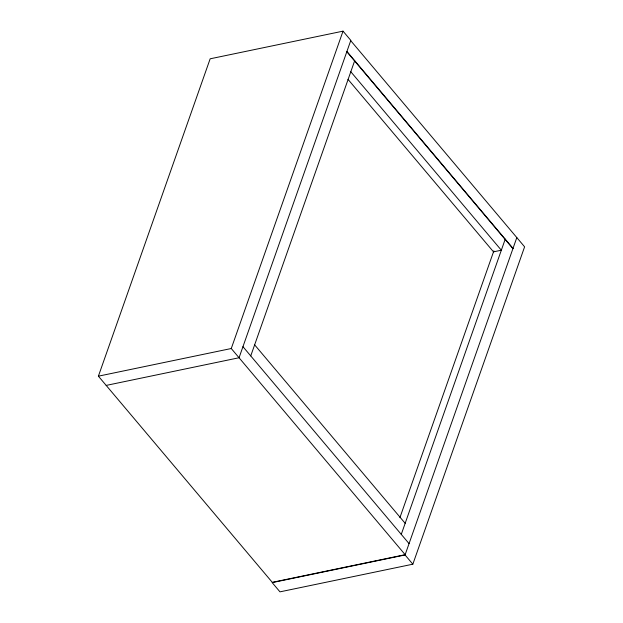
<?xml version="1.0" encoding="UTF-8"?>
<svg xmlns="http://www.w3.org/2000/svg" width="623" height="623" viewBox="0 0 623 623"><rect width="100%" height="100%" fill="white"/><g stroke="black" fill="none" stroke-linecap="round" stroke-linejoin="round"><path stroke-width="0.93" d="M343.032 31.15L231.265 348.522L405.152 554.68L272.282 582.334L98.395 376.175L210.161 58.803L343.032 31.15L350.819 40.378L239.053 357.75L106.183 385.411M250.742 355.912L354.705 60.68M399.896 517.674L493.852 250.867M401.267 534.378L505.237 239.146M350.718 40.666L524.605 246.825L412.839 564.197L279.968 591.85L272.181 582.622L405.059 554.961L516.817 237.589M98.395 376.175L231.265 348.522M346.918 51.452L513.017 248.382M346.816 51.732L512.924 248.663M350.804 71.754L501.336 250.22L493.509 251.848L347.992 79.331M254.636 344.838L405.168 523.312M242.954 346.684L409.054 543.614M405.059 554.961L412.839 564.197"/></g></svg>
